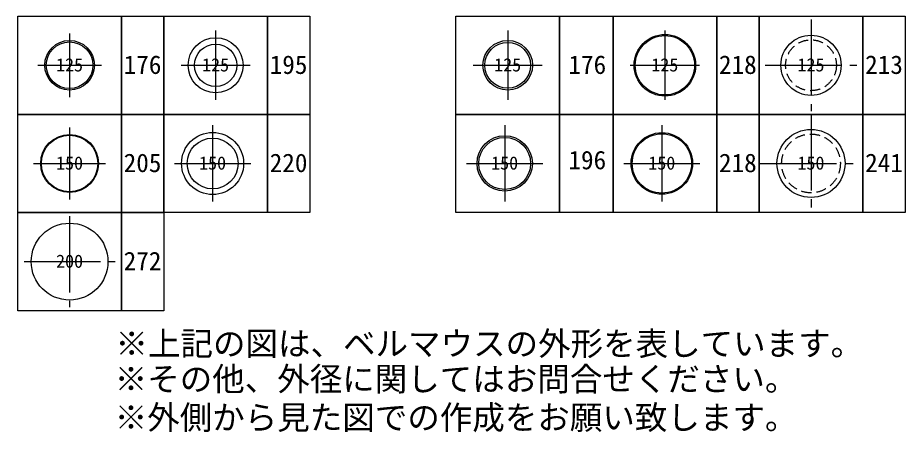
# Model space of a CAD drawing. Units: millimetres, scale not verified. Extents: x -7958 to 7958, y -4534 to 4653.
# Drawn here: x -7958 to -4813, y 1183 to 2650 of the extents above; entities that cross this region are included whole.
import ezdxf
from ezdxf.enums import TextEntityAlignment as Align

# ---------------------------------------------------------------- set-up
doc = ezdxf.new("R2010")
doc.units = ezdxf.units.MM
doc.header["$LTSCALE"] = 30
doc.linetypes.add('CHAIN2', pattern=[12, 9, -1, 1, -1])
doc.linetypes.add('DASHED1', pattern=[1.8, 1.2, -0.6])
for name, color, linetype in [('0-1_0-00', 4, 'Continuous'), ('0-2_0-100枠', 4, 'Continuous'), ('0-3_0-302補助線', 7, 'Continuous'), ('0-4_0-403寸法', 4, 'CHAIN2'), ('0-5_0-504文字', 7, 'Continuous'), ('0-F_04文字', 7, 'Continuous')]:
    doc.layers.add(name, color=color, linetype=linetype)
doc.styles.add('ＭＳ ゴシック', font='')
doc.styles.get('ＭＳ ゴシック').set_extended_font_data('MS Gothic')

msp = doc.modelspace()

# ---------------------------------------------------------------- linework, layer by layer
at = {"layer": '0-1_0-00'}
for p, q in [((-7957.76, 2307.9), (-7957.76, 2655.41)), ((-7590.26, 2307.9), (-7590.26, 2655.41)), ((-7440.26, 2307.9), (-7440.26, 2655.41)), ((-7072.76, 2307.9), (-7072.76, 2655.41)), ((-6405.19, 2307.9), (-6405.19, 2655.41)), ((-6037.61, 2307.9), (-6037.61, 2655.41)), ((-5848.21, 2307.9), (-5848.21, 2655.41)), ((-5480.64, 2307.9), (-5480.64, 2655.41)), ((-5330.64, 2307.9), (-5330.64, 2655.41)), ((-4962.64, 2307.9), (-4962.64, 2655.41)), ((-7957.76, 1960.38), (-7957.76, 2307.9)), ((-7590.26, 1960.38), (-7590.26, 2307.9)), ((-7440.26, 1960.38), (-7440.26, 2307.9)), ((-7072.76, 1960.38), (-7072.76, 2307.9)), ((-6405.19, 1960.38), (-6405.19, 2307.9)), ((-6037.61, 1960.38), (-6037.61, 2307.9)), ((-5848.21, 1960.38), (-5848.21, 2307.9)), ((-5480.64, 1960.38), (-5480.64, 2307.9)), ((-5330.64, 1960.38), (-5330.64, 2307.9)), ((-4962.64, 1960.38), (-4962.64, 2307.9)), ((-7957.76, 1612.87), (-7957.76, 1960.38)), ((-7590.26, 1612.87), (-7590.26, 1960.38))]:
    msp.add_line(p, q, dxfattribs=at)
at = {"layer": '0-1_0-00', "color": 7}
for centre, radius in [((-5664.46, 2481.65), 109), ((-5664.46, 2481.65), 105), ((-5146.64, 2481.65), 106.5), ((-6221.44, 2481.65), 88), ((-6221.44, 2481.65), 81), ((-5675.17, 2134.14), 109), ((-5675.17, 2134.14), 105), ((-5146.64, 2134.14), 120.5), ((-6232.14, 2134.14), 98), ((-6232.14, 2134.14), 92)]:
    msp.add_circle(centre, radius, dxfattribs=at)
at = {"layer": '0-1_0-00', "color": 7, "linetype": 'DASHED1'}
for centre, radius in [((-5146.64, 2481.65), 90), ((-5146.64, 2134.14), 104)]:
    msp.add_circle(centre, radius, dxfattribs=at)
at = {"layer": '0-2_0-100枠'}
for points in [[(-7957.76, 2655.41), (-7590.26, 2655.41), (-7590.26, 2307.9), (-7957.76, 2307.9)], [(-7590.26, 2655.41), (-7440.26, 2655.41), (-7440.26, 2307.9), (-7590.26, 2307.9)], [(-7440.26, 2655.41), (-7072.76, 2655.41), (-7072.76, 2307.9), (-7440.26, 2307.9)], [(-7072.76, 2655.41), (-6922.76, 2655.41), (-6922.76, 2307.9), (-7072.76, 2307.9)], [(-6405.19, 2655.41), (-6037.69, 2655.41), (-6037.69, 2307.9), (-6405.19, 2307.9)], [(-6037.61, 2655.41), (-5848.21, 2655.41), (-5848.21, 2307.9), (-6037.61, 2307.9)], [(-5848.21, 2655.41), (-5480.71, 2655.41), (-5480.71, 2307.9), (-5848.21, 2307.9)], [(-5480.64, 2655.41), (-5330.64, 2655.41), (-5330.64, 2307.9), (-5480.64, 2307.9)], [(-5330.64, 2655.41), (-4962.64, 2655.41), (-4962.64, 2307.9), (-5330.64, 2307.9)], [(-4962.64, 2655.41), (-4812.64, 2655.41), (-4812.64, 2307.9), (-4962.64, 2307.9)], [(-7957.76, 2307.9), (-7590.26, 2307.9), (-7590.26, 1960.38), (-7957.76, 1960.38)], [(-7590.26, 2307.9), (-7440.26, 2307.9), (-7440.26, 1960.38), (-7590.26, 1960.38)], [(-7440.26, 2307.9), (-7072.76, 2307.9), (-7072.76, 1960.38), (-7440.26, 1960.38)], [(-7072.76, 2307.9), (-6922.76, 2307.9), (-6922.76, 1960.38), (-7072.76, 1960.38)], [(-6405.19, 2307.9), (-6037.69, 2307.9), (-6037.69, 1960.38), (-6405.19, 1960.38)], [(-6037.61, 2307.9), (-5848.21, 2307.9), (-5848.21, 1960.38), (-6037.61, 1960.38)], [(-5848.21, 2307.9), (-5480.71, 2307.9), (-5480.71, 1960.38), (-5848.21, 1960.38)], [(-5480.64, 2307.9), (-5330.64, 2307.9), (-5330.64, 1960.38), (-5480.64, 1960.38)], [(-5330.64, 2307.9), (-4962.64, 2307.9), (-4962.64, 1960.38), (-5330.64, 1960.38)], [(-4962.64, 2307.9), (-4812.64, 2307.9), (-4812.64, 1960.38), (-4962.64, 1960.38)], [(-7957.76, 1960.38), (-7590.26, 1960.38), (-7590.26, 1612.87), (-7957.76, 1612.87)], [(-7590.26, 1960.38), (-7440.26, 1960.38), (-7440.26, 1612.87), (-7590.26, 1612.87)]]:
    msp.add_lwpolyline(points, dxfattribs=at)
at = {"layer": '0-3_0-302補助線'}
for centre, radius in [((-7256.51, 2481.65), 97.5), ((-7774.01, 2481.65), 88), ((-7774.01, 2481.65), 82.5), ((-7256.51, 2481.65), 75), ((-7774.01, 2134.14), 102.5), ((-7774.01, 2134.14), 100), ((-7267.22, 2134.14), 110), ((-7267.22, 2134.14), 90), ((-7774.01, 1786.63), 136)]:
    msp.add_circle(centre, radius, dxfattribs=at)
at = {"layer": '0-4_0-403寸法'}
for p, q in [((-5146.64, 2644.15), (-5146.64, 2319.15)), ((-7774.01, 2594.65), (-7774.01, 2368.65)), ((-7256.51, 2604.15), (-7256.51, 2359.15)), ((-6221.44, 2604.15), (-6221.44, 2359.15)), ((-5664.46, 2604.15), (-5664.46, 2359.15)), ((-7887.01, 2481.65), (-7661.01, 2481.65)), ((-7379.01, 2481.65), (-7134.01, 2481.65)), ((-6343.93, 2481.65), (-6098.94, 2481.65)), ((-5786.96, 2481.65), (-5541.96, 2481.65)), ((-5309.14, 2481.65), (-4984.14, 2481.65)), ((-5146.64, 2307.9), (-5146.64, 1960.38)), ((-7267.22, 2269.14), (-7267.22, 1999.14)), ((-6232.14, 2269.14), (-6232.14, 1999.14)), ((-5675.17, 2269.14), (-5675.17, 1999.14)), ((-7774.01, 2261.64), (-7774.01, 2006.64)), ((-7901.51, 2134.14), (-7646.51, 2134.14)), ((-7402.22, 2134.14), (-7132.22, 2134.14)), ((-6367.14, 2134.14), (-6097.14, 2134.14)), ((-5810.17, 2134.14), (-5540.17, 2134.14)), ((-5326.64, 2134.14), (-4966.64, 2134.14)), ((-7774.01, 1947.62), (-7774.01, 1625.62)), ((-7935.01, 1786.63), (-7613.01, 1786.63))]:
    msp.add_line(p, q, dxfattribs=at)

# ---------------------------------------------------------------- texts
at = {"layer": '0-5_0-504文字', "style": 'ＭＳ ゴシック'}
for s, p in [('125', (-7822.01, 2445.7)), ('125', (-7304.51, 2445.7)), ('125', (-6269.44, 2445.7)), ('125', (-5712.46, 2445.7)), ('125', (-5194.64, 2445.7)), ('150', (-7822.01, 2098.18)), ('150', (-7315.22, 2098.18)), ('150', (-6280.14, 2098.18)), ('150', (-5723.17, 2098.18)), ('150', (-5194.64, 2098.18)), ('200', (-7822.01, 1750.67))]:
    msp.add_text(s, height=46.85, dxfattribs=at).set_placement(p, align=Align.BOTTOM_LEFT)
at = {"layer": '0-5_0-504文字', "color": 3, "style": 'ＭＳ ゴシック'}
for s, p in [('176', (-7582.46, 2431.31)), ('195', (-7064.96, 2431.31)), ('176', (-6006.31, 2431.31)), ('218', (-5472.84, 2431.31)), ('213', (-4954.84, 2431.31)), ('196', (-6006.31, 2093.8)), ('205', (-7582.46, 2083.8)), ('220', (-7064.96, 2083.8)), ('218', (-5472.84, 2083.8)), ('241', (-4954.84, 2083.8)), ('272', (-7582.46, 1736.28))]:
    msp.add_text(s, height=65.58, dxfattribs=at).set_placement(p, align=Align.BOTTOM_LEFT)
at = {"layer": '0-F_04文字', "style": 'ＭＳ ゴシック'}
for s, p in [('※上記の図は、ベルマウスの外形を表しています。', (-7611.47, 1428.87)), ('※その他、外径に関してはお問合せください。', (-7614.12, 1303.7)), ('※外側から見た図での作成をお願い致します。', (-7614.12, 1167.49))]:
    msp.add_text(s, height=84.46, dxfattribs=at).set_placement(p, align=Align.BOTTOM_LEFT)

doc.saveas('drawing.dxf')
